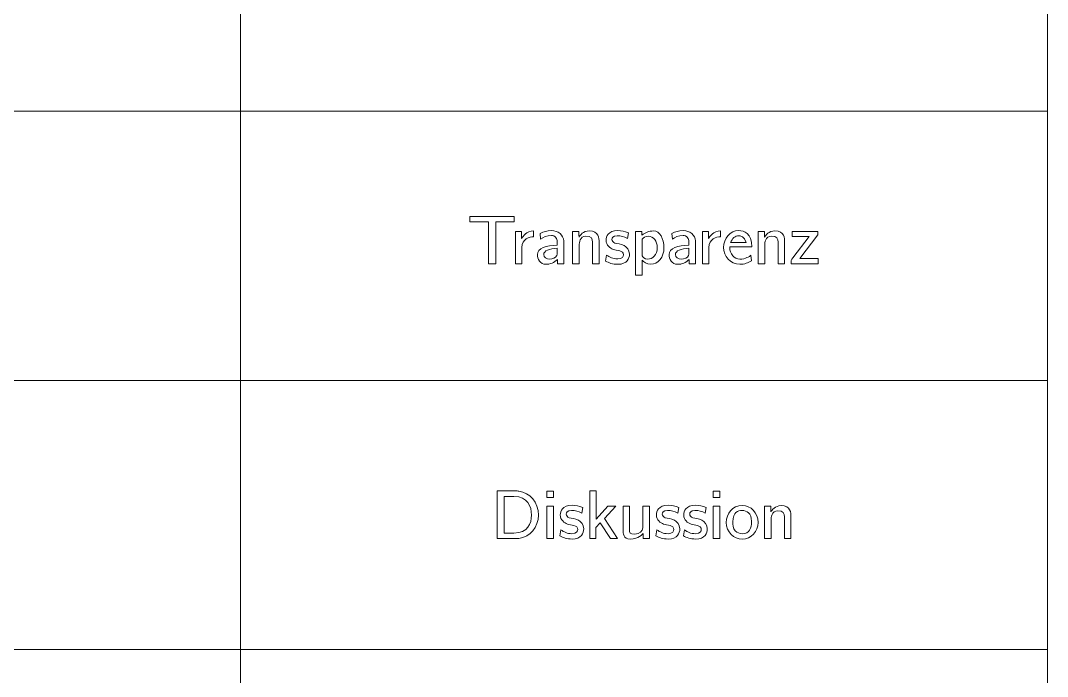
# Model space of a CAD drawing. Header units: inches. Extents: x 0 to 450, y -250 to 0.
# Drawn here: x 354.5 to 450, y -127.5 to -66.6 of the extents above; entities that cross this region are included whole.
import ezdxf

# ---------------------------------------------------------------- set-up
doc = ezdxf.new("R2010")
doc.units = ezdxf.units.IN
doc.header["$MEASUREMENT"] = 0
doc.layers.add('Ebene 1', color=7, linetype='Continuous')
doc.layers.add('Raster', color=7, linetype='Continuous')

msp = doc.modelspace()

# ---------------------------------------------------------------- linework, layer by layer
at = {"layer": 'Ebene 1', "color": 250, "lineweight": 18}
for points in [[(396.323, -84.778), (400.445, -84.778), (400.445, -85.28), (398.718, -85.28), (398.718, -89.161), (398.051, -89.161), (398.051, -85.28), (396.323, -85.28), (396.323, -84.778)], [(403.48, -110.274), (404.077, -110.274), (404.077, -110.871), (403.48, -110.871), (403.48, -110.274)], [(407.474, -110.267), (408.039, -110.267), (408.039, -112.878), (409.15, -111.684), (409.874, -111.684), (408.82, -112.827), (410.027, -114.682), (409.379, -114.682), (408.433, -113.227), (408.026, -113.666), (408.026, -114.682), (407.474, -114.682), (407.474, -110.267)], [(418.942, -110.274), (419.539, -110.274), (419.539, -110.871), (418.942, -110.871), (418.942, -110.274)], [(403.48, -111.684), (404.077, -111.684), (404.077, -114.682), (403.48, -114.682), (403.48, -111.684)], [(418.942, -111.684), (419.539, -111.684), (419.539, -114.682), (418.942, -114.682), (418.942, -111.684)]]:
    msp.add_lwpolyline(points, dxfattribs=at)
for points, knots in [([(400.552, -86.163), (400.552, -86.163), (401.124, -86.163), (401.124, -86.163), (401.124, -86.163), (401.124, -86.811), (401.124, -86.811), (401.238, -86.601), (401.562, -86.125), (402.235, -86.112), (402.235, -86.112), (402.235, -86.652), (402.235, -86.652), (401.848, -86.659), (401.149, -86.849), (401.149, -87.656), (401.149, -87.656), (401.149, -89.161), (401.149, -89.161), (401.149, -89.161), (400.552, -89.161), (400.552, -89.161), (400.552, -89.161), (400.552, -86.163), (400.552, -86.163)], [0, 0, 0, 0, 1, 1, 1, 2, 2, 2, 3, 3, 3, 4, 4, 4, 5, 5, 5, 6, 6, 6, 7, 7, 7, 8, 8, 8, 8]), ([(405.042, -87.033), (405.004, -86.5), (404.521, -86.08), (403.905, -86.08), (403.467, -86.08), (403.162, -86.182), (402.845, -86.354), (402.845, -86.354), (402.889, -86.887), (402.889, -86.887), (403.162, -86.684), (403.429, -86.531), (403.893, -86.531), (403.982, -86.531), (404.223, -86.538), (404.369, -86.824), (404.433, -86.957), (404.433, -87.052), (404.433, -87.205), (404.433, -87.205), (404.433, -87.427), (404.433, -87.427), (403.429, -87.459), (402.584, -87.719), (402.584, -88.316), (402.584, -88.691), (402.832, -89.212), (403.372, -89.212), (403.753, -89.212), (404.191, -89.072), (404.445, -88.755), (404.445, -88.755), (404.451, -88.932), (404.451, -88.932), (404.451, -88.932), (404.451, -89.161), (404.451, -89.161), (404.451, -89.161), (405.049, -89.161), (405.049, -89.161), (405.049, -89.161), (405.049, -87.243), (405.049, -87.243), (405.049, -87.243), (405.042, -87.033), (405.042, -87.033)], [0, 0, 0, 0, 1, 1, 1, 2, 2, 2, 3, 3, 3, 4, 4, 4, 5, 5, 5, 6, 6, 6, 7, 7, 7, 8, 8, 8, 9, 9, 9, 10, 10, 10, 11, 11, 11, 12, 12, 12, 13, 13, 13, 14, 14, 14, 15, 15, 15, 15]), ([(405.867, -86.163), (405.867, -86.163), (406.452, -86.163), (406.452, -86.163), (406.452, -86.163), (406.452, -86.468), (406.452, -86.468), (406.452, -86.468), (406.458, -86.684), (406.458, -86.684), (406.553, -86.512), (406.839, -86.112), (407.417, -86.112), (408.306, -86.112), (408.325, -86.785), (408.325, -87.16), (408.325, -87.16), (408.325, -89.161), (408.325, -89.161), (408.325, -89.161), (407.716, -89.161), (407.716, -89.161), (407.716, -89.161), (407.716, -87.147), (407.716, -87.147), (407.716, -86.862), (407.62, -86.589), (407.099, -86.589), (406.528, -86.589), (406.477, -87.224), (406.477, -87.446), (406.477, -87.446), (406.477, -89.161), (406.477, -89.161), (406.477, -89.161), (405.867, -89.161), (405.867, -89.161), (405.867, -89.161), (405.867, -86.163), (405.867, -86.163)], [0, 0, 0, 0, 1, 1, 1, 2, 2, 2, 3, 3, 3, 4, 4, 4, 5, 5, 5, 6, 6, 6, 7, 7, 7, 8, 8, 8, 9, 9, 9, 10, 10, 10, 11, 11, 11, 12, 12, 12, 13, 13, 13, 13]), ([(409.023, -88.367), (409.296, -88.551), (409.595, -88.716), (410.052, -88.716), (410.49, -88.716), (410.592, -88.488), (410.592, -88.329), (410.592, -87.91), (409.963, -87.935), (409.639, -87.821), (409.334, -87.719), (408.966, -87.446), (408.966, -86.976), (408.966, -86.633), (409.137, -86.08), (410.065, -86.08), (410.446, -86.08), (410.681, -86.138), (411.049, -86.296), (411.049, -86.296), (410.954, -86.817), (410.954, -86.817), (410.63, -86.639), (410.382, -86.557), (409.995, -86.557), (409.601, -86.557), (409.519, -86.766), (409.519, -86.906), (409.519, -87.04), (409.62, -87.173), (409.798, -87.236), (410.008, -87.306), (410.344, -87.306), (410.643, -87.472), (410.884, -87.605), (411.145, -87.872), (411.145, -88.278), (411.145, -88.653), (410.954, -89.212), (410.058, -89.212), (409.588, -89.212), (409.214, -89.072), (408.928, -88.913), (408.928, -88.913), (409.023, -88.367), (409.023, -88.367)], [0, 0, 0, 0, 1, 1, 1, 2, 2, 2, 3, 3, 3, 4, 4, 4, 5, 5, 5, 6, 6, 6, 7, 7, 7, 8, 8, 8, 9, 9, 9, 10, 10, 10, 11, 11, 11, 12, 12, 12, 13, 13, 13, 14, 14, 14, 15, 15, 15, 15]), ([(413.373, -86.112), (412.948, -86.112), (412.598, -86.271), (412.306, -86.512), (412.306, -86.512), (412.306, -86.163), (412.306, -86.163), (412.306, -86.163), (411.709, -86.163), (411.709, -86.163), (411.709, -86.163), (411.709, -90.222), (411.709, -90.222), (411.709, -90.222), (412.319, -90.222), (412.319, -90.222), (412.319, -90.222), (412.319, -88.831), (412.319, -88.831), (412.49, -89.008), (412.738, -89.212), (413.138, -89.212), (413.805, -89.212), (414.351, -88.539), (414.351, -87.656), (414.351, -86.843), (413.958, -86.112), (413.373, -86.112)], [0, 0, 0, 0, 1, 1, 1, 2, 2, 2, 3, 3, 3, 4, 4, 4, 5, 5, 5, 6, 6, 6, 7, 7, 7, 8, 8, 8, 9, 9, 9, 9]), ([(412.84, -88.736), (412.528, -88.736), (412.389, -88.526), (412.319, -88.437), (412.319, -88.437), (412.319, -86.862), (412.319, -86.862), (412.439, -86.747), (412.617, -86.601), (412.903, -86.601), (413.373, -86.601), (413.735, -87.084), (413.735, -87.656), (413.735, -88.323), (413.272, -88.736), (412.84, -88.736)], [0, 0, 0, 0, 1, 1, 1, 2, 2, 2, 3, 3, 3, 4, 4, 4, 5, 5, 5, 5]), ([(417.285, -87.033), (417.247, -86.5), (416.764, -86.08), (416.148, -86.08), (415.71, -86.08), (415.405, -86.182), (415.087, -86.354), (415.087, -86.354), (415.132, -86.887), (415.132, -86.887), (415.405, -86.684), (415.672, -86.531), (416.135, -86.531), (416.224, -86.531), (416.466, -86.538), (416.612, -86.824), (416.675, -86.957), (416.675, -87.052), (416.675, -87.205), (416.675, -87.205), (416.675, -87.427), (416.675, -87.427), (415.672, -87.459), (414.827, -87.719), (414.827, -88.316), (414.827, -88.691), (415.075, -89.212), (415.615, -89.212), (415.996, -89.212), (416.434, -89.072), (416.688, -88.755), (416.688, -88.755), (416.694, -88.932), (416.694, -88.932), (416.694, -88.932), (416.694, -89.161), (416.694, -89.161), (416.694, -89.161), (417.292, -89.161), (417.292, -89.161), (417.292, -89.161), (417.292, -87.243), (417.292, -87.243), (417.292, -87.243), (417.285, -87.033), (417.285, -87.033)], [0, 0, 0, 0, 1, 1, 1, 2, 2, 2, 3, 3, 3, 4, 4, 4, 5, 5, 5, 6, 6, 6, 7, 7, 7, 8, 8, 8, 9, 9, 9, 10, 10, 10, 11, 11, 11, 12, 12, 12, 13, 13, 13, 14, 14, 14, 15, 15, 15, 15]), ([(417.932, -86.163), (417.932, -86.163), (418.504, -86.163), (418.504, -86.163), (418.504, -86.163), (418.504, -86.811), (418.504, -86.811), (418.618, -86.601), (418.942, -86.125), (419.615, -86.112), (419.615, -86.112), (419.615, -86.652), (419.615, -86.652), (419.228, -86.659), (418.529, -86.849), (418.529, -87.656), (418.529, -87.656), (418.529, -89.161), (418.529, -89.161), (418.529, -89.161), (417.932, -89.161), (417.932, -89.161), (417.932, -89.161), (417.932, -86.163), (417.932, -86.163)], [0, 0, 0, 0, 1, 1, 1, 2, 2, 2, 3, 3, 3, 4, 4, 4, 5, 5, 5, 6, 6, 6, 7, 7, 7, 8, 8, 8, 8]), ([(421.412, -88.736), (420.872, -88.736), (420.472, -88.24), (420.472, -87.637), (420.472, -87.637), (420.472, -87.573), (420.472, -87.573), (420.472, -87.573), (422.518, -87.573), (422.518, -87.573), (422.518, -86.334), (421.793, -86.08), (421.311, -86.08), (420.491, -86.08), (419.9, -86.824), (419.9, -87.643), (419.9, -88.456), (420.504, -89.212), (421.412, -89.212), (421.844, -89.212), (422.194, -89.072), (422.479, -88.888), (422.479, -88.888), (422.435, -88.374), (422.435, -88.374), (422.295, -88.475), (421.939, -88.736), (421.412, -88.736)], [0, 0, 0, 0, 1, 1, 1, 2, 2, 2, 3, 3, 3, 4, 4, 4, 5, 5, 5, 6, 6, 6, 7, 7, 7, 8, 8, 8, 9, 9, 9, 9]), ([(421.304, -86.563), (421.444, -86.563), (421.844, -86.595), (421.997, -87.198), (421.997, -87.198), (420.549, -87.198), (420.549, -87.198), (420.682, -86.792), (420.999, -86.563), (421.304, -86.563)], [0, 0, 0, 0, 1, 1, 1, 2, 2, 2, 3, 3, 3, 3]), ([(423.114, -86.163), (423.114, -86.163), (423.698, -86.163), (423.698, -86.163), (423.698, -86.163), (423.698, -86.468), (423.698, -86.468), (423.698, -86.468), (423.704, -86.684), (423.704, -86.684), (423.8, -86.512), (424.086, -86.112), (424.664, -86.112), (425.553, -86.112), (425.572, -86.785), (425.572, -87.16), (425.572, -87.16), (425.572, -89.161), (425.572, -89.161), (425.572, -89.161), (424.962, -89.161), (424.962, -89.161), (424.962, -89.161), (424.962, -87.147), (424.962, -87.147), (424.962, -86.862), (424.867, -86.589), (424.346, -86.589), (423.774, -86.589), (423.724, -87.224), (423.724, -87.446), (423.724, -87.446), (423.724, -89.161), (423.724, -89.161), (423.724, -89.161), (423.114, -89.161), (423.114, -89.161), (423.114, -89.161), (423.114, -86.163), (423.114, -86.163)], [0, 0, 0, 0, 1, 1, 1, 2, 2, 2, 3, 3, 3, 4, 4, 4, 5, 5, 5, 6, 6, 6, 7, 7, 7, 8, 8, 8, 9, 9, 9, 10, 10, 10, 11, 11, 11, 12, 12, 12, 13, 13, 13, 13]), ([(426.174, -88.92), (426.174, -88.818), (426.2, -88.812), (426.333, -88.621), (426.333, -88.621), (427.839, -86.626), (427.839, -86.626), (427.839, -86.626), (426.27, -86.626), (426.27, -86.626), (426.27, -86.626), (426.27, -86.163), (426.27, -86.163), (426.27, -86.163), (428.652, -86.163), (428.652, -86.163), (428.652, -86.163), (428.652, -86.474), (428.652, -86.474), (428.652, -86.474), (426.994, -88.685), (426.994, -88.685), (426.994, -88.685), (428.677, -88.685), (428.677, -88.685), (428.677, -88.685), (428.677, -89.161), (428.677, -89.161), (428.677, -89.161), (426.174, -89.161), (426.174, -89.161), (426.174, -89.161), (426.174, -88.92), (426.174, -88.92)], [0, 0, 0, 0, 1, 1, 1, 2, 2, 2, 3, 3, 3, 4, 4, 4, 5, 5, 5, 6, 6, 6, 7, 7, 7, 8, 8, 8, 9, 9, 9, 10, 10, 10, 11, 11, 11, 11]), ([(404.433, -88.126), (404.433, -88.215), (404.433, -88.304), (404.394, -88.386), (404.293, -88.608), (404.007, -88.736), (403.734, -88.736), (403.429, -88.736), (403.175, -88.557), (403.175, -88.304), (403.175, -87.954), (403.677, -87.757), (404.433, -87.725), (404.433, -87.725), (404.433, -88.126), (404.433, -88.126)], [0, 0, 0, 0, 1, 1, 1, 2, 2, 2, 3, 3, 3, 4, 4, 4, 5, 5, 5, 5]), ([(416.675, -88.126), (416.675, -88.215), (416.675, -88.304), (416.637, -88.386), (416.536, -88.608), (416.25, -88.736), (415.977, -88.736), (415.672, -88.736), (415.418, -88.557), (415.418, -88.304), (415.418, -87.954), (415.92, -87.757), (416.675, -87.725), (416.675, -87.725), (416.675, -88.126), (416.675, -88.126)], [0, 0, 0, 0, 1, 1, 1, 2, 2, 2, 3, 3, 3, 4, 4, 4, 5, 5, 5, 5]), ([(400.877, -110.286), (400.762, -110.267), (400.642, -110.267), (400.527, -110.267), (400.527, -110.267), (398.844, -110.267), (398.844, -110.267), (398.844, -110.267), (398.844, -114.682), (398.844, -114.682), (398.844, -114.682), (400.534, -114.682), (400.534, -114.682), (400.648, -114.682), (400.762, -114.682), (400.877, -114.669), (401.906, -114.549), (402.687, -113.627), (402.687, -112.509), (402.687, -111.341), (401.88, -110.407), (400.877, -110.286)], [0, 0, 0, 0, 1, 1, 1, 2, 2, 2, 3, 3, 3, 4, 4, 4, 5, 5, 5, 6, 6, 6, 7, 7, 7, 7]), ([(400.413, -114.18), (400.349, -114.18), (400.286, -114.174), (400.229, -114.174), (400.229, -114.174), (399.492, -114.174), (399.492, -114.174), (399.492, -114.174), (399.492, -110.953), (399.492, -110.953), (399.492, -110.953), (399.498, -110.776), (399.498, -110.776), (399.498, -110.776), (400.407, -110.776), (400.407, -110.776), (401.709, -110.776), (402.039, -111.703), (402.039, -112.509), (402.039, -113.291), (401.715, -114.18), (400.413, -114.18)], [0, 0, 0, 0, 1, 1, 1, 2, 2, 2, 3, 3, 3, 4, 4, 4, 5, 5, 5, 6, 6, 6, 7, 7, 7, 7]), ([(404.775, -113.888), (405.048, -114.072), (405.346, -114.237), (405.804, -114.237), (406.242, -114.237), (406.344, -114.009), (406.344, -113.85), (406.344, -113.431), (405.715, -113.456), (405.391, -113.342), (405.086, -113.24), (404.718, -112.967), (404.718, -112.497), (404.718, -112.154), (404.889, -111.601), (405.817, -111.601), (406.198, -111.601), (406.433, -111.659), (406.801, -111.817), (406.801, -111.817), (406.706, -112.338), (406.706, -112.338), (406.382, -112.16), (406.134, -112.078), (405.747, -112.078), (405.353, -112.078), (405.27, -112.287), (405.27, -112.427), (405.27, -112.56), (405.372, -112.694), (405.55, -112.757), (405.759, -112.827), (406.096, -112.827), (406.395, -112.992), (406.636, -113.126), (406.896, -113.392), (406.896, -113.799), (406.896, -114.174), (406.706, -114.733), (405.81, -114.733), (405.34, -114.733), (404.965, -114.593), (404.679, -114.434), (404.679, -114.434), (404.775, -113.888), (404.775, -113.888)], [0, 0, 0, 0, 1, 1, 1, 2, 2, 2, 3, 3, 3, 4, 4, 4, 5, 5, 5, 6, 6, 6, 7, 7, 7, 8, 8, 8, 9, 9, 9, 10, 10, 10, 11, 11, 11, 12, 12, 12, 13, 13, 13, 14, 14, 14, 15, 15, 15, 15]), ([(413.703, -113.888), (413.976, -114.072), (414.275, -114.237), (414.732, -114.237), (415.17, -114.237), (415.272, -114.009), (415.272, -113.85), (415.272, -113.431), (414.643, -113.456), (414.319, -113.342), (414.014, -113.24), (413.646, -112.967), (413.646, -112.497), (413.646, -112.154), (413.817, -111.601), (414.745, -111.601), (415.126, -111.601), (415.361, -111.659), (415.729, -111.817), (415.729, -111.817), (415.634, -112.338), (415.634, -112.338), (415.31, -112.16), (415.062, -112.078), (414.675, -112.078), (414.281, -112.078), (414.198, -112.287), (414.198, -112.427), (414.198, -112.56), (414.3, -112.694), (414.478, -112.757), (414.687, -112.827), (415.024, -112.827), (415.323, -112.992), (415.564, -113.126), (415.825, -113.392), (415.825, -113.799), (415.825, -114.174), (415.634, -114.733), (414.738, -114.733), (414.268, -114.733), (413.894, -114.593), (413.608, -114.434), (413.608, -114.434), (413.703, -113.888), (413.703, -113.888)], [0, 0, 0, 0, 1, 1, 1, 2, 2, 2, 3, 3, 3, 4, 4, 4, 5, 5, 5, 6, 6, 6, 7, 7, 7, 8, 8, 8, 9, 9, 9, 10, 10, 10, 11, 11, 11, 12, 12, 12, 13, 13, 13, 14, 14, 14, 15, 15, 15, 15]), ([(416.256, -113.888), (416.529, -114.072), (416.827, -114.237), (417.285, -114.237), (417.723, -114.237), (417.825, -114.009), (417.825, -113.85), (417.825, -113.431), (417.196, -113.456), (416.872, -113.342), (416.567, -113.24), (416.198, -112.967), (416.198, -112.497), (416.198, -112.154), (416.37, -111.601), (417.297, -111.601), (417.678, -111.601), (417.913, -111.659), (418.282, -111.817), (418.282, -111.817), (418.187, -112.338), (418.187, -112.338), (417.863, -112.16), (417.615, -112.078), (417.227, -112.078), (416.834, -112.078), (416.751, -112.287), (416.751, -112.427), (416.751, -112.56), (416.853, -112.694), (417.03, -112.757), (417.24, -112.827), (417.577, -112.827), (417.875, -112.992), (418.117, -113.126), (418.377, -113.392), (418.377, -113.799), (418.377, -114.174), (418.187, -114.733), (417.291, -114.733), (416.821, -114.733), (416.446, -114.593), (416.16, -114.434), (416.16, -114.434), (416.256, -113.888), (416.256, -113.888)], [0, 0, 0, 0, 1, 1, 1, 2, 2, 2, 3, 3, 3, 4, 4, 4, 5, 5, 5, 6, 6, 6, 7, 7, 7, 8, 8, 8, 9, 9, 9, 10, 10, 10, 11, 11, 11, 12, 12, 12, 13, 13, 13, 14, 14, 14, 15, 15, 15, 15]), ([(421.622, -111.608), (420.72, -111.608), (420.142, -112.408), (420.142, -113.189), (420.142, -114.104), (420.853, -114.733), (421.622, -114.733), (422.466, -114.733), (423.102, -114.022), (423.102, -113.196), (423.102, -112.306), (422.428, -111.608), (421.622, -111.608)], [0, 0, 0, 0, 1, 1, 1, 2, 2, 2, 3, 3, 3, 4, 4, 4, 4]), ([(423.698, -111.684), (423.698, -111.684), (424.282, -111.684), (424.282, -111.684), (424.282, -111.684), (424.282, -111.989), (424.282, -111.989), (424.282, -111.989), (424.288, -112.205), (424.288, -112.205), (424.384, -112.033), (424.669, -111.633), (425.247, -111.633), (426.137, -111.633), (426.156, -112.306), (426.156, -112.681), (426.156, -112.681), (426.156, -114.682), (426.156, -114.682), (426.156, -114.682), (425.546, -114.682), (425.546, -114.682), (425.546, -114.682), (425.546, -112.668), (425.546, -112.668), (425.546, -112.383), (425.451, -112.109), (424.93, -112.109), (424.358, -112.109), (424.307, -112.745), (424.307, -112.967), (424.307, -112.967), (424.307, -114.682), (424.307, -114.682), (424.307, -114.682), (423.698, -114.682), (423.698, -114.682), (423.698, -114.682), (423.698, -111.684), (423.698, -111.684)], [0, 0, 0, 0, 1, 1, 1, 2, 2, 2, 3, 3, 3, 4, 4, 4, 5, 5, 5, 6, 6, 6, 7, 7, 7, 8, 8, 8, 9, 9, 9, 10, 10, 10, 11, 11, 11, 12, 12, 12, 13, 13, 13, 13]), ([(410.547, -111.684), (410.547, -111.684), (411.157, -111.684), (411.157, -111.684), (411.157, -111.684), (411.157, -113.806), (411.157, -113.806), (411.163, -114.193), (411.138, -114.282), (411.64, -114.282), (412.122, -114.282), (412.357, -113.971), (412.389, -113.691), (412.395, -113.627), (412.395, -113.558), (412.395, -113.494), (412.395, -113.494), (412.395, -111.684), (412.395, -111.684), (412.395, -111.684), (413.005, -111.684), (413.005, -111.684), (413.005, -111.684), (413.005, -114.682), (413.005, -114.682), (413.005, -114.682), (412.408, -114.682), (412.408, -114.682), (412.408, -114.682), (412.408, -114.205), (412.408, -114.205), (412.37, -114.256), (411.995, -114.733), (411.22, -114.733), (410.572, -114.733), (410.547, -114.218), (410.547, -113.85), (410.547, -113.85), (410.547, -111.684), (410.547, -111.684)], [0, 0, 0, 0, 1, 1, 1, 2, 2, 2, 3, 3, 3, 4, 4, 4, 5, 5, 5, 6, 6, 6, 7, 7, 7, 8, 8, 8, 9, 9, 9, 10, 10, 10, 11, 11, 11, 12, 12, 12, 13, 13, 13, 13]), ([(422.492, -113.119), (422.492, -113.723), (422.308, -114.237), (421.622, -114.237), (421.38, -114.237), (421.145, -114.155), (420.986, -113.971), (420.777, -113.736), (420.751, -113.386), (420.751, -113.126), (420.751, -112.237), (421.247, -112.084), (421.622, -112.084), (422.073, -112.084), (422.485, -112.313), (422.492, -113.088), (422.492, -113.088), (422.492, -113.119), (422.492, -113.119)], [0, 0, 0, 0, 1, 1, 1, 2, 2, 2, 3, 3, 3, 4, 4, 4, 5, 5, 5, 6, 6, 6, 6])]:
    msp.add_open_spline(points, degree=3, knots=knots, dxfattribs=at)
at = {"layer": 'Raster', "color": 250, "lineweight": 18}
for points in [[(375, 0), (375, -250)], [(450, 0), (450, -250)], [(0, -75), (450, -75)], [(0, -100), (450, -100)], [(0, -125), (450, -125)]]:
    msp.add_lwpolyline(points, dxfattribs=at)

doc.saveas('drawing.dxf')
